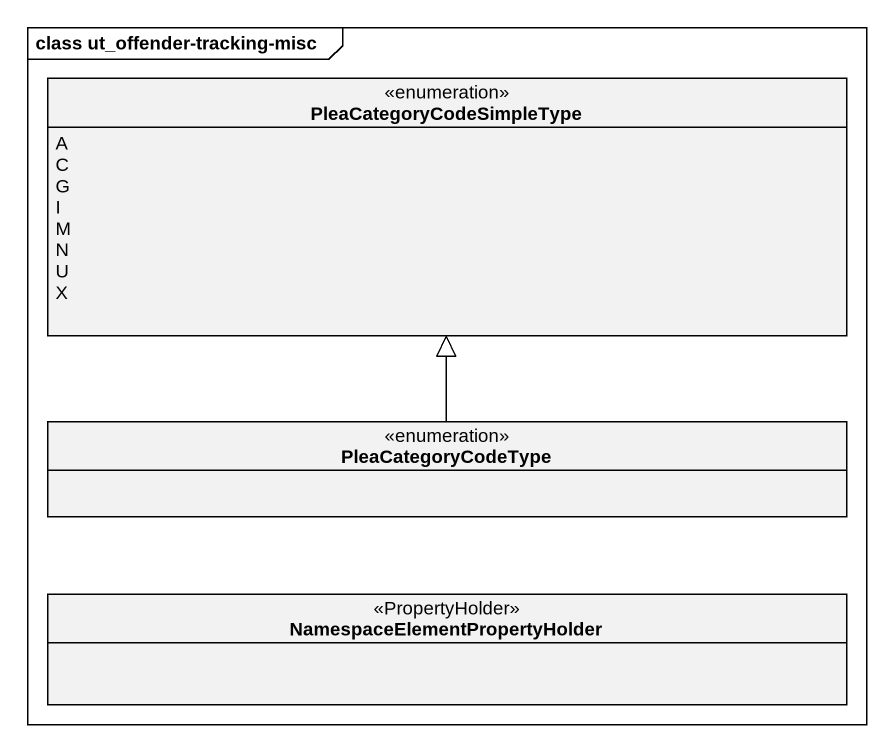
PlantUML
@startuml
mainframe class ut_offender-tracking-misc
hide circle
hide empty members
enum PleaCategoryCodeSimpleType {
  A
  C
  G
  I
  M
  N
  U
  X
}
enum PleaCategoryCodeType
class "NamespaceElementPropertyHolder" as NamespaceElementPropertyHold <<PropertyHolder>>
PleaCategoryCodeType -up-|> PleaCategoryCodeSimpleType
@enduml
